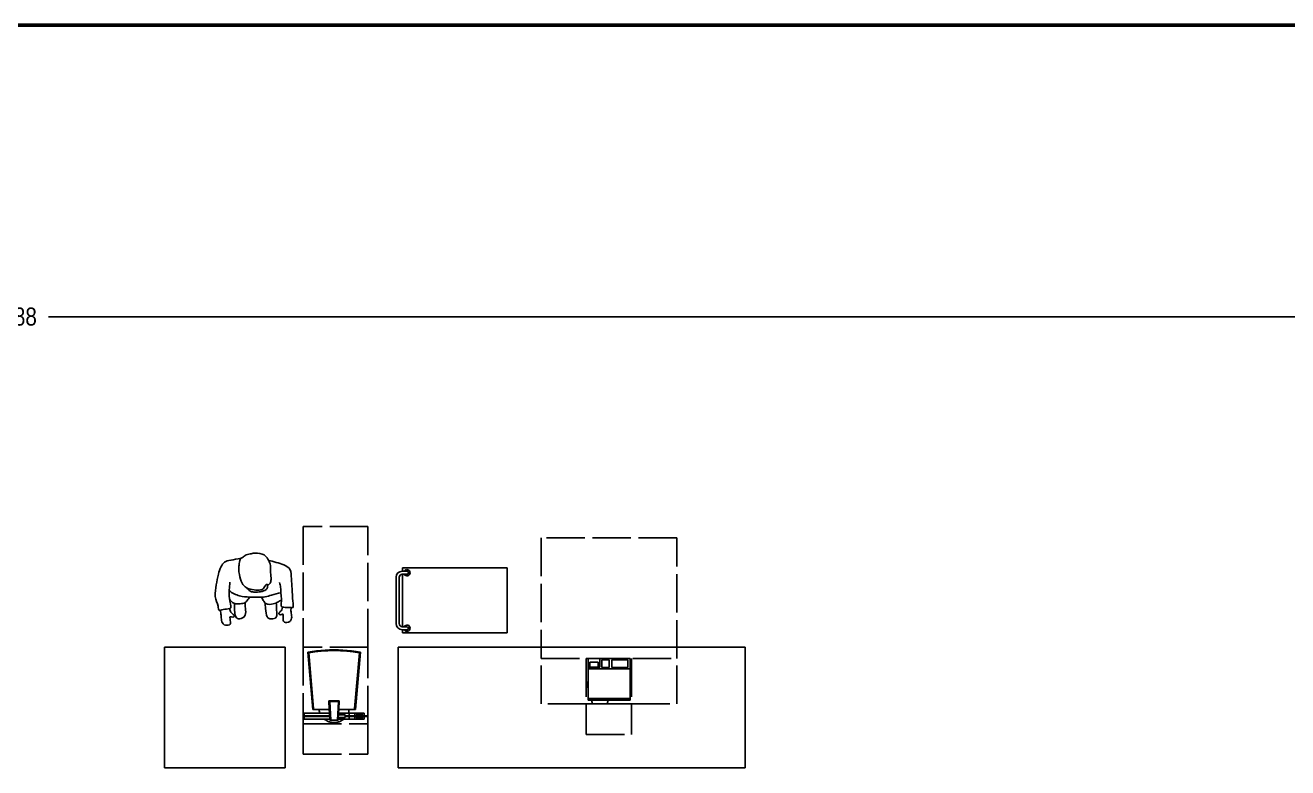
# Model space of a CAD drawing. Header units: millimetres. Extents: x 44692 to 172587, y -26854 to 14445.
# Drawn here: x 148461 to 156832, y -24183 to -19262 of the extents above; entities that cross this region are included whole.
import ezdxf

# ---------------------------------------------------------------- set-up
doc = ezdxf.new("R2010")
doc.units = ezdxf.units.MM
doc.header["$LTSCALE"] = 100
doc.linetypes.add('DASHEDX2', pattern=[3.048, 2.54, -0.508])
for name, color, linetype in [('Area proceso', 90, 'DASHEDX2'), ('Cotas secundarias', 41, 'Continuous'), ('Maquinas', 200, 'Continuous'), ('Mesas-estantes', 230, 'Continuous'), ('Personal', 171, 'Continuous'), ('Transporte semielaborado', 30, 'Continuous')]:
    doc.layers.add(name, color=color, linetype=linetype)
doc.layers.add('Paredes', color=7, linetype='Continuous', lineweight=50)
doc.styles.add('OpenSansCondensed-Light', font='OpenSansCondensed-Light.ttf')
doc.dimstyles.new('Cotas Mateo', dxfattribs={"dimtxt": 120, "dimasz": 70, "dimexe": 0.375, "dimexo": 0.125, "dimgap": 0.1, "dimtad": 1, "dimdec": 0, "dimzin": 12, "dimdsep": 46, "dimtxsty": 'OpenSansCondensed-Light', "dimblk": 'OBLIQUE', "dimcen": 2.5, "dimazin": 3, "dimtfac": 0.5, "dimtdec": 0, "dimtmove": 2, "dimatfit": 3, "dimarcsym": 0})

# ---------------------------------------------------------------- blocks, each defined once
blk = doc.blocks.new('_OBLIQUE')
at = {"color": 0, "linetype": 'ByBlock'}
blk.add_line((-0.5, -0.5), (0.5, 0.5), dxfattribs=at)
blk = doc.blocks.new('*D137')
at = {"layer": 'Cotas secundarias', "color": 0, "lineweight": -2, "transparency": 16777216}
for p, q in [((131125.6, -19261.7), (131125.6, -21193.7)), ((166013.2, -19261.7), (166013.2, -21193.7)), ((131125.6, -21193.3), (148078.7, -21193.3)), ((166013.2, -21193.3), (148616.1, -21193.3))]:
    blk.add_line(p, q, dxfattribs=at)
at = {"layer": 'Defpoints', "color": 0, "transparency": 16777216}
for p in [(131125.6, -19261.6), (166013.2, -19261.6), (166013.2, -21193.3)]:
    blk.add_point(p, dxfattribs=at)
at = {"layer": 'Cotas secundarias', "color": 0, "lineweight": -2, "transparency": 16777216, "xscale": 70, "yscale": 70, "zscale": 70, "rotation": 180}
blk.add_blockref('_OBLIQUE', (131125.6, -21193.3), dxfattribs=at)
at = {"layer": 'Cotas secundarias', "color": 0, "lineweight": -2, "transparency": 16777216, "xscale": 70, "yscale": 70, "zscale": 70}
blk.add_blockref('_OBLIQUE', (166013.2, -21193.3), dxfattribs=at)
at = {"layer": 'Cotas secundarias', "color": 0, "transparency": 16777216, "insert": (148347.4, -21193.3), "char_height": 120, "attachment_point": 5, "style": 'OpenSansCondensed-Light'}
blk.add_mtext('34888', dxfattribs=at)
blk = doc.blocks.new('pa17-16')
for points, knots in [([(5.5575, 2.4391), (5.5549, 2.4218), (5.5525, 2.3852), (5.5491, 2.3329), (5.5712, 2.2599), (5.5431, 2.2589), (5.5029, 2.2526), (5.4793, 2.2435), (5.4785, 2.2813), (5.4499, 2.3438), (5.4658, 2.4235), (5.4776, 2.5033), (5.5116, 2.5798), (5.5552, 2.585), (5.608, 2.5962), (5.6336, 2.6001)], [0, 0, 0, 0, 0.404899, 0.829805, 1.276298, 1.516647, 1.885942, 2.122553, 2.418487, 2.881882, 3.382407, 3.897515, 4.613825, 5.020942, 5.393355, 5.393355, 5.393355, 5.393355]), ([(5.62, 2.5537), (5.6188, 2.5427), (5.6154, 2.5253), (5.6223, 2.4901), (5.6346, 2.4293), (5.661, 2.4064), (5.685, 2.3908), (5.7322, 2.3832), (5.7723, 2.3842), (5.7881, 2.3969), (5.8018, 2.4268), (5.8146, 2.4162), (5.8324, 2.4305), (5.8382, 2.4568), (5.8318, 2.5038), (5.8344, 2.5615), (5.8137, 2.5937), (5.7944, 2.6284), (5.7307, 2.6388), (5.7037, 2.6296), (5.6679, 2.626), (5.6442, 2.6055), (5.6228, 2.5961), (5.6214, 2.5667), (5.62, 2.5537)], [0, 0, 0, 0, 0.297584, 0.631064, 1.068635, 1.39533, 1.69617, 2.097861, 2.458938, 2.716293, 3.010442, 3.199165, 3.447293, 3.731671, 4.119196, 4.541864, 4.881702, 5.22714, 5.673063, 5.989311, 6.327668, 6.644571, 6.906626, 7.259736, 7.259736, 7.259736, 7.259736]), ([(5.8196, 2.5846), (5.837, 2.5819), (5.8817, 2.5675), (5.9755, 2.5418), (5.972, 2.4609), (5.9791, 2.3926), (5.9812, 2.315), (5.9891, 2.2612), (5.9692, 2.2664), (5.9401, 2.2663), (5.9063, 2.2668), (5.9005, 2.2811), (5.909, 2.3184), (5.9007, 2.3606), (5.9019, 2.4011), (5.8964, 2.4238), (5.8933, 2.4348)], [6.682038, 6.682038, 6.682038, 6.682038, 7.076266, 7.806153, 8.304227, 8.77662, 9.284333, 9.649979, 9.844608, 10.160206, 10.472731, 10.661147, 10.998544, 11.371438, 11.724832, 12.051545, 12.051545, 12.051545, 12.051545]), ([(5.6724, 2.3994), (5.675, 2.3947), (5.6837, 2.383), (5.7041, 2.3718), (5.7348, 2.3697), (5.774, 2.3728), (5.8085, 2.3874), (5.8116, 2.4015), (5.8144, 2.4199)], [0.121052, 0.121052, 0.121052, 0.121052, 0.297289, 0.584433, 0.895396, 1.26174, 1.600834, 1.760925, 1.760925, 1.760925, 1.760925]), ([(5.5522, 2.3809), (5.573, 2.3653), (5.6222, 2.3398), (5.6924, 2.3383), (5.7952, 2.3323), (5.8376, 2.352), (5.881, 2.3613), (5.9019, 2.366)], [0, 0, 0, 0, 0.49262, 0.970296, 1.525877, 1.91054, 2.357805, 2.357805, 2.357805, 2.357805]), ([(5.5552, 2.3206), (5.5597, 2.3147), (5.5706, 2.3043), (5.5892, 2.2916), (5.6248, 2.2913), (5.6613, 2.2967), (5.6731, 2.3154), (5.6858, 2.3299), (5.6912, 2.3378)], [0, 0, 0, 0, 0.262594, 0.520609, 0.853848, 1.185107, 1.43842, 1.738028, 1.738028, 1.738028, 1.738028]), ([(5.7713, 2.3359), (5.7736, 2.3305), (5.7786, 2.3203), (5.7954, 2.2951), (5.8154, 2.2848), (5.8612, 2.2906), (5.8838, 2.3057), (5.8988, 2.3117), (5.9058, 2.3148)], [0, 0, 0, 0, 0.233477, 0.532145, 0.79329, 1.163492, 1.458071, 1.725911, 1.725911, 1.725911, 1.725911]), ([(5.4915, 2.2484), (5.4936, 2.2374), (5.4981, 2.215), (5.4968, 2.1806), (5.512, 2.1445), (5.5569, 2.147), (5.5634, 2.1681), (5.5498, 2.2128), (5.5753, 2.1995), (5.5912, 2.209), (5.5741, 2.2257), (5.5617, 2.2339), (5.5559, 2.2515), (5.5556, 2.26)], [0, 0, 0, 0, 0.324329, 0.654038, 0.980089, 1.31306, 1.562526, 1.890179, 2.123217, 2.319335, 2.559559, 2.78492, 3.066636, 3.066636, 3.066636, 3.066636]), ([(5.5867, 2.2952), (5.5866, 2.2877), (5.5872, 2.2667), (5.5883, 2.1873), (5.6353, 2.19), (5.6673, 2.2128), (5.6606, 2.2618), (5.6599, 2.2881), (5.6606, 2.3008)], [0.078483, 0.078483, 0.078483, 0.078483, 0.321516, 0.797556, 1.122606, 1.448668, 1.830958, 2.166281, 2.166281, 2.166281, 2.166281]), ([(5.7943, 2.2992), (5.7951, 2.2858), (5.7984, 2.2614), (5.8038, 2.2002), (5.8255, 2.1869), (5.8672, 2.191), (5.8755, 2.2117), (5.8718, 2.2605), (5.8715, 2.286), (5.871, 2.2978)], [0, 0, 0, 0, 0.353805, 0.775896, 1.041599, 1.377968, 1.615337, 2.001902, 2.313716, 2.313716, 2.313716, 2.313716]), ([(5.9713, 2.2652), (5.9703, 2.2553), (5.9686, 2.234), (5.9786, 2.2017), (5.9668, 2.1644), (5.9218, 2.1628), (5.9134, 2.1832), (5.9229, 2.229), (5.8988, 2.2135), (5.882, 2.2215), (5.8976, 2.2397), (5.908, 2.248), (5.912, 2.2618), (5.9127, 2.2683)], [0.038839, 0.038839, 0.038839, 0.038839, 0.324329, 0.654038, 0.980089, 1.31306, 1.562526, 1.890179, 2.123217, 2.319335, 2.559559, 2.78492, 2.989829, 2.989829, 2.989829, 2.989829])]:
    blk.add_open_spline(points, degree=3, knots=knots)

msp = doc.modelspace()

# ---------------------------------------------------------------- linework, layer by layer
for p, q in [((152431.082, -23759.303), (152481.082, -23759.303)), ((150733.719, -23893.134), (150733.719, -23893.134))]:
    msp.add_line(p, q)
at = {"layer": 'Area proceso', "color": 3}
for p, q in [((150733.719, -22583.134), (150303.719, -22583.134)), ((150303.719, -22583.134), (150303.719, -23383.134)), ((150733.719, -23383.134), (150733.719, -22583.134)), ((152781.082, -22659.303), (151881.082, -22659.303)), ((151881.082, -22659.303), (151881.082, -23459.303)), ((152781.082, -23459.303), (152781.082, -22659.303)), ((150733.719, -23893.134), (150733.719, -23293.134)), ((152181.082, -23759.303), (152181.082, -23962.139)), ((152481.082, -23759.303), (152481.082, -23962.139)), ((150733.719, -24093.134), (150733.719, -23893.134)), ((152181.082, -23962.139), (152481.082, -23962.139)), ((150303.719, -24093.134), (150733.719, -24093.134))]:
    msp.add_line(p, q, dxfattribs=at)
at = {"layer": 'Area proceso'}
for p, q in [((150733.719, -23383.134), (150303.719, -23383.134)), ((150303.719, -23383.134), (150303.719, -23893.134)), ((150733.719, -23893.134), (150733.719, -23383.134)), ((150733.719, -23893.134), (150733.719, -23383.134)), ((151881.082, -23759.303), (151881.082, -23459.303)), ((151881.082, -23459.303), (152781.082, -23459.303)), ((152181.082, -23459.303), (152181.082, -23759.303)), ((152181.082, -23459.303), (152481.082, -23459.303)), ((152481.082, -23459.303), (152481.082, -23759.303)), ((152781.082, -23759.303), (152781.082, -23459.303)), ((152181.082, -23759.303), (151881.082, -23759.303)), ((152181.082, -23759.303), (152431.082, -23759.303)), ((152481.082, -23759.303), (152781.082, -23759.303)), ((150303.719, -23893.134), (150733.719, -23893.134)), ((150303.719, -24093.134), (150303.719, -23893.134))]:
    msp.add_line(p, q, dxfattribs=at)
at = {"layer": 'Maquinas'}
for p, q in [((150362.781, -23411.577), (150333.877, -23416.081)), ((150333.877, -23416.081), (150367.195, -23796.91)), ((150333.877, -23416.081), (150340.648, -23421.384)), ((150372.953, -23790.627), (150340.648, -23421.384)), ((150391.8, -23407.887), (150362.781, -23411.577)), ((150420.912, -23405.014), (150391.8, -23407.887)), ((150450.092, -23402.96), (150420.912, -23405.014)), ((150479.319, -23401.727), (150450.092, -23402.96)), ((150508.569, -23401.316), (150479.319, -23401.727)), ((150537.819, -23401.727), (150508.569, -23401.316)), ((150567.046, -23402.96), (150537.819, -23401.727)), ((150596.227, -23405.014), (150567.046, -23402.96)), ((150625.338, -23407.887), (150596.227, -23405.014)), ((150654.358, -23411.577), (150625.338, -23407.887)), ((150644.186, -23790.627), (150676.491, -23421.384)), ((150649.944, -23796.91), (150683.262, -23416.081)), ((150683.262, -23416.081), (150654.358, -23411.577)), ((150683.262, -23416.081), (150676.491, -23421.384)), ((152194.44, -23459.303), (152194.44, -23517.23)), ((152194.44, -23459.303), (152269.936, -23459.303)), ((152194.44, -23517.23), (152194.44, -23528.555)), ((152194.44, -23517.23), (152203.877, -23517.23)), ((152203.877, -23517.23), (152203.877, -23483.162)), ((152203.877, -23483.162), (152260.499, -23483.162)), ((152260.499, -23517.23), (152203.877, -23517.23)), ((152260.499, -23483.162), (152260.499, -23517.23)), ((152260.499, -23517.23), (152269.936, -23517.23)), ((152269.936, -23459.303), (152269.936, -23517.23)), ((152471.391, -23459.303), (152269.936, -23459.303)), ((152285.035, -23518.834), (152285.035, -23468.795)), ((152285.035, -23468.795), (152333.369, -23468.795)), ((152333.369, -23518.834), (152285.035, -23518.834)), ((152333.369, -23468.795), (152333.369, -23518.834)), ((152350.763, -23518.834), (152350.763, -23468.795)), ((152350.763, -23468.795), (152456.292, -23468.795)), ((152456.292, -23518.834), (152350.763, -23518.834)), ((152456.292, -23468.795), (152456.292, -23518.834)), ((152471.391, -23459.303), (152471.391, -23528.555)), ((152194.44, -23531.39), (152192.552, -23531.39)), ((152192.552, -23531.915), (152192.552, -23531.39)), ((152194.44, -23531.915), (152192.552, -23531.915)), ((152192.552, -23544.619), (152192.552, -23531.915)), ((152194.44, -23544.619), (152192.552, -23544.619)), ((152192.552, -23560.229), (152192.552, -23544.619)), ((152194.44, -23560.229), (152192.552, -23560.229)), ((152192.552, -23560.229), (152192.552, -23610.908)), ((152194.44, -23528.555), (152471.391, -23528.555)), ((152194.44, -23528.555), (152194.44, -23531.39)), ((152194.44, -23531.39), (152194.44, -23531.915)), ((152194.44, -23531.915), (152194.44, -23544.619)), ((152194.44, -23560.229), (152194.44, -23544.619)), ((152194.44, -23560.229), (152194.44, -23706.056)), ((152471.391, -23724.175), (152471.391, -23528.555)), ((152188.778, -23623.911), (152185.003, -23623.911)), ((152185.003, -23640.898), (152185.003, -23623.911)), ((152188.778, -23640.898), (152185.003, -23640.898)), ((152192.552, -23610.908), (152188.778, -23610.908)), ((152188.778, -23616.93), (152188.778, -23610.908)), ((152188.778, -23616.93), (152188.778, -23623.911)), ((152192.552, -23616.93), (152188.778, -23616.93)), ((152192.552, -23623.911), (152188.778, -23623.911)), ((152192.552, -23640.898), (152188.778, -23640.898)), ((152188.778, -23640.898), (152188.778, -23647.879)), ((152192.552, -23647.879), (152188.778, -23647.879)), ((152188.778, -23653.932), (152188.778, -23647.879)), ((152192.552, -23653.932), (152188.778, -23653.932)), ((152192.552, -23616.93), (152192.552, -23610.908)), ((152192.552, -23616.93), (152192.552, -23623.911)), ((152192.552, -23640.898), (152192.552, -23623.911)), ((152192.552, -23640.898), (152192.552, -23647.879)), ((152192.552, -23653.932), (152192.552, -23647.879)), ((152192.552, -23653.932), (152192.552, -23706.056)), ((150543.088, -23738.964), (150474.051, -23738.964)), ((150474.051, -23738.964), (150477.207, -23796.91)), ((150474.051, -23738.964), (150479.706, -23744.319)), ((150537.433, -23744.319), (150479.706, -23744.319)), ((150479.706, -23744.319), (150486.386, -23866.945)), ((150530.737, -23867.236), (150537.433, -23744.319)), ((150537.433, -23744.319), (150543.088, -23738.964)), ((150539.932, -23796.91), (150543.088, -23738.964)), ((152194.44, -23706.056), (152192.552, -23706.056)), ((152194.44, -23706.056), (152194.44, -23724.175)), ((152194.44, -23724.175), (152471.391, -23724.175)), ((152194.44, -23724.175), (152194.44, -23736.254)), ((152194.44, -23736.254), (152216.396, -23736.254)), ((152215.847, -23729.407), (152215.847, -23734.254)), ((152326.641, -23729.407), (152215.847, -23729.407)), ((152326.641, -23734.254), (152215.847, -23734.254)), ((152215.847, -23734.254), (152216.396, -23736.254)), ((152216.396, -23736.254), (152222.495, -23758.487)), ((152222.495, -23758.487), (152319.994, -23758.487)), ((152319.994, -23758.487), (152326.093, -23736.254)), ((152326.093, -23736.254), (152326.641, -23734.254)), ((152326.093, -23736.254), (152471.391, -23736.254)), ((152326.641, -23734.254), (152326.641, -23729.407)), ((152471.391, -23736.254), (152471.391, -23724.175)), ((150304.905, -23838.103), (150304.905, -23844.442)), ((150309.797, -23838.103), (150304.905, -23838.103)), ((150309.797, -23844.442), (150304.905, -23844.442)), ((150309.797, -23838.103), (150309.797, -23822.057)), ((150414.475, -23822.057), (150309.797, -23822.057)), ((150309.797, -23838.103), (150309.797, -23844.442)), ((150309.797, -23838.103), (150322.375, -23838.103)), ((150309.797, -23860.489), (150309.797, -23844.442)), ((150322.375, -23844.442), (150309.797, -23844.442)), ((150479.451, -23838.103), (150322.375, -23838.103)), ((150322.375, -23844.442), (150322.375, -23838.103)), ((150322.375, -23844.442), (150479.796, -23844.442)), ((150367.195, -23796.91), (150372.953, -23790.627)), ((150367.195, -23796.91), (150407.248, -23796.91)), ((150477.207, -23796.91), (150407.248, -23796.91)), ((150413.553, -23820.371), (150407.248, -23796.91)), ((150414.475, -23822.057), (150413.553, -23820.371)), ((150414.475, -23822.057), (150478.577, -23822.057)), ((150477.207, -23796.91), (150478.577, -23822.057)), ((150478.577, -23822.057), (150479.451, -23838.103)), ((150479.451, -23838.103), (150479.796, -23844.442)), ((150479.796, -23844.442), (150480.671, -23860.489)), ((150536.468, -23860.489), (150537.089, -23849.1)), ((150537.089, -23849.1), (150537.941, -23833.446)), ((150582.617, -23849.1), (150537.089, -23849.1)), ((150537.941, -23833.446), (150538.562, -23822.057)), ((150537.941, -23833.446), (150582.617, -23833.446)), ((150538.562, -23822.057), (150539.932, -23796.91)), ((150538.562, -23822.057), (150602.664, -23822.057)), ((150609.891, -23796.91), (150539.932, -23796.91)), ((150582.617, -23838.103), (150582.617, -23833.446)), ((150609.094, -23838.103), (150582.617, -23838.103)), ((150582.617, -23844.442), (150582.617, -23838.103)), ((150582.617, -23849.1), (150582.617, -23844.442)), ((150582.617, -23844.442), (150609.094, -23844.442)), ((150603.585, -23820.371), (150602.664, -23822.057)), ((150609.094, -23822.057), (150602.664, -23822.057)), ((150609.891, -23796.91), (150603.585, -23820.371)), ((150609.094, -23822.057), (150609.094, -23838.103)), ((150609.094, -23822.057), (150645.721, -23822.057)), ((150645.721, -23838.103), (150609.094, -23838.103)), ((150609.094, -23844.442), (150609.094, -23860.489)), ((150609.094, -23844.442), (150645.721, -23844.442)), ((150649.944, -23796.91), (150609.891, -23796.91)), ((150644.186, -23790.627), (150649.944, -23796.91)), ((150645.721, -23838.103), (150645.721, -23822.057)), ((150707.342, -23822.057), (150645.721, -23822.057)), ((150654.572, -23838.103), (150645.721, -23838.103)), ((150645.721, -23860.489), (150645.721, -23844.442)), ((150645.721, -23844.442), (150654.572, -23844.442)), ((150700.164, -23833.446), (150654.572, -23833.446)), ((150654.572, -23838.103), (150654.572, -23833.446)), ((150700.164, -23838.103), (150654.572, -23838.103)), ((150654.572, -23849.1), (150654.572, -23844.442)), ((150654.572, -23844.442), (150700.164, -23844.442)), ((150654.572, -23849.1), (150700.164, -23849.1)), ((150700.164, -23838.103), (150700.164, -23833.446)), ((150707.342, -23838.103), (150700.164, -23838.103)), ((150700.164, -23849.1), (150700.164, -23844.442)), ((150700.164, -23844.442), (150707.342, -23844.442)), ((150707.342, -23838.103), (150707.342, -23822.057)), ((150707.342, -23838.103), (150721.317, -23838.103)), ((150707.342, -23860.489), (150707.342, -23844.442)), ((150721.317, -23844.442), (150707.342, -23844.442)), ((150721.317, -23838.103), (150721.317, -23844.442)), ((150721.317, -23838.103), (150726.209, -23838.103)), ((150726.209, -23844.442), (150721.317, -23844.442)), ((150726.209, -23838.103), (150726.209, -23844.442)), ((150442.794, -23860.489), (150309.797, -23860.489)), ((150480.671, -23860.489), (150442.794, -23860.489)), ((150480.671, -23860.489), (150481.038, -23867.236)), ((150481.038, -23867.236), (150482.143, -23867.176)), ((150482.143, -23867.176), (150486.386, -23866.945)), ((150482.143, -23867.176), (150486.386, -23867.236)), ((150486.386, -23866.945), (150486.386, -23867.236)), ((150486.386, -23867.236), (150499.988, -23867.236)), ((150517.151, -23867.236), (150499.988, -23867.236)), ((150530.737, -23867.236), (150517.151, -23867.236)), ((150536.101, -23867.236), (150530.737, -23867.236)), ((150536.101, -23867.236), (150536.468, -23860.489)), ((150574.345, -23860.489), (150536.468, -23860.489)), ((150609.094, -23860.489), (150574.345, -23860.489)), ((150609.094, -23860.489), (150645.721, -23860.489)), ((150707.342, -23860.489), (150645.721, -23860.489))]:
    msp.add_line(p, q, dxfattribs=at)
for points in [[(150574.345, -23860.489), (150567.602, -23864.893), (150561.494, -23868.578), (150555.954, -23871.625), (150550.912, -23874.114), (150546.3, -23876.126), (150542.05, -23877.742), (150538.094, -23879.042), (150534.362, -23880.108), (150530.795, -23881.008), (150527.366, -23881.762), (150524.054, -23882.379), (150520.839, -23882.865), (150517.703, -23883.23), (150514.626, -23883.48), (150511.588, -23883.624), (150508.569, -23883.671), (150505.551, -23883.624), (150502.513, -23883.48), (150499.435, -23883.23), (150496.299, -23882.865), (150493.085, -23882.379), (150489.773, -23881.762), (150486.343, -23881.008), (150482.777, -23880.108), (150479.045, -23879.042), (150475.089, -23877.742), (150470.839, -23876.126), (150466.227, -23874.114), (150461.185, -23871.625), (150455.645, -23868.578), (150449.537, -23864.893), (150442.794, -23860.489)], [(150499.988, -23867.236), (150500.873, -23867.562), (150501.834, -23867.841), (150502.858, -23868.073), (150503.936, -23868.261), (150505.057, -23868.405), (150506.21, -23868.506), (150507.384, -23868.566), (150508.569, -23868.586), (150509.754, -23868.566), (150510.929, -23868.506), (150512.082, -23868.405), (150513.203, -23868.261), (150514.281, -23868.073), (150515.305, -23867.841), (150516.265, -23867.562), (150517.151, -23867.236)]]:
    msp.add_lwpolyline(points, dxfattribs=at)
msp.add_arc((150507.496, -24378.661), 971.708, 79.9864267, 99.8870323, dxfattribs=at)
at = {"layer": 'Mesas-estantes'}
for p, q in [((149384.97, -23383.134), (149384.97, -24183.134)), ((150184.97, -23383.134), (149384.97, -23383.134)), ((150184.97, -24183.134), (150184.97, -23383.134)), ((150934.937, -23383.134), (153234.937, -23383.134)), ((150934.937, -24183.134), (150934.937, -23383.134)), ((153234.937, -23383.134), (153234.937, -24183.134)), ((149384.97, -24183.134), (150184.97, -24183.134)), ((153234.937, -24183.134), (150934.937, -24183.134))]:
    msp.add_line(p, q, dxfattribs=at)
at = {"layer": 'Paredes', "color": 0}
msp.add_line((148411.465, -19261.604), (148511.465, -19261.604), dxfattribs=at)
at = {"layer": 'Paredes'}
for q in [(148511.465, -19261.604), (166013.246, -19261.604)]:
    msp.add_line((151441.652, -19261.604), q, dxfattribs=at)
at = {"layer": 'Transporte semielaborado'}
for p, q in [((150920.032, -23227.757), (150920.032, -22920.822)), ((150940.311, -23227.757), (150940.311, -22920.822)), ((150992.277, -22880.263), (150960.59, -22880.263)), ((150992.277, -22900.543), (150960.59, -22900.543)), ((151656.424, -22858.822), (150961.858, -22858.822)), ((150961.858, -22880.263), (150961.858, -22858.822)), ((150961.858, -23248.036), (150961.858, -22900.543)), ((151656.424, -23289.757), (151656.424, -22858.822)), ((150992.277, -23248.036), (150960.59, -23248.036)), ((150992.277, -23268.316), (150960.59, -23268.316)), ((150961.858, -23289.757), (150961.858, -23268.316)), ((150961.858, -23289.757), (150961.858, -23268.316)), ((150961.858, -23289.757), (150961.858, -23279.618)), ((150961.858, -23289.757), (150971.997, -23289.757)), ((150961.858, -23289.757), (150992.277, -23289.757)), ((150961.858, -23289.757), (151656.424, -23289.757))]:
    msp.add_line(p, q, dxfattribs=at)
for centre, radius, start, end in [((150960.59, -22920.822), 40.559, 90, 180), ((150960.59, -22920.822), 20.279, 90, 180), ((150992.277, -22890.403), 20.279, 210, 150), ((150992.277, -22890.403), 10.14, 0, 90), ((150992.277, -22890.403), 10.14, 269.9998907, 90), ((150960.59, -23227.757), 40.559, 180, 270), ((150960.59, -23227.757), 20.279, 180, 270), ((150992.277, -23258.176), 20.279, 210, 150), ((150992.277, -23258.176), 10.14, 270, 90)]:
    msp.add_arc(centre, radius, start, end, dxfattribs=at)

# ---------------------------------------------------------------- block references
at = {"layer": 'Personal', "xscale": 979.1504951166461, "yscale": 979.1504951166461, "zscale": 979.1504951166461, "rotation": 0.2543368405676179}
msp.add_blockref('pa17-16', (144387.486, -25365.191), dxfattribs=at)

# ---------------------------------------------------------------- dimensions: what is measured, and where the dimension line sits
at = {"layer": 'Cotas secundarias'}
dim = msp.add_linear_dim(base=(166013.246, -21193.321), p1=(131125.573, -19261.604), p2=(166013.246, -19261.604), dimstyle='Cotas Mateo', dxfattribs=at)
dim.commit()
dim.dimension.update_dxf_attribs({"geometry": '*D137', "text_midpoint": (148347.406, -21193.321), "dimtype": 160})

doc.saveas('drawing.dxf')
